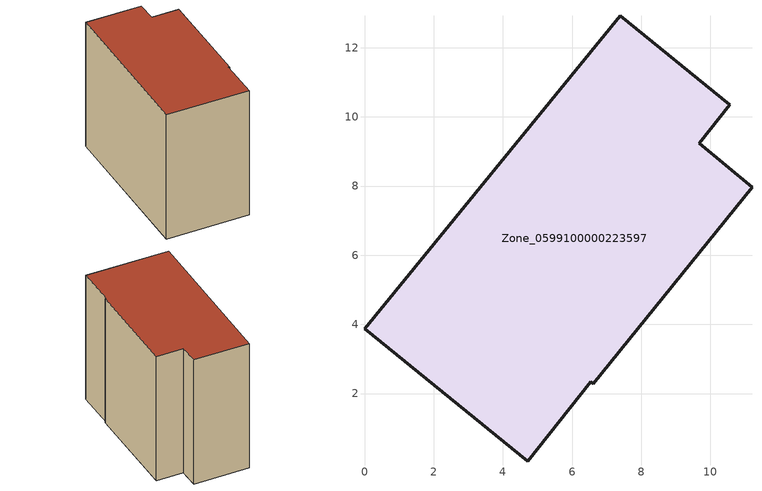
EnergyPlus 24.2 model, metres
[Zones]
Zone_0599100000223597
 floor ground (C_G): 6.54,2.34 4.71,0.04 0,3.88 7.39,12.93 10.55,10.35 9.67,9.23 11.2,7.97 6.61,2.28 z0
 wall outside (C_F): 7.39,12.93 0,3.88 4.71,0.04 6.54,2.34 6.61,2.28 11.2,7.97 9.67,9.23 10.55,10.35 7.39,12.93 z0:9.95
 roof outside (C_R): 6.61,2.28 11.2,7.97 9.67,9.23 10.55,10.35 7.39,12.93 0,3.88 4.71,0.04 6.54,2.34 z9.95
[BUILDING]
Pand.0599100000223597: North Axis=0; Terrain=City; Loads Convergence Tolerance Value=0.04; Temperature Convergence Tolerance Value=0.4; Solar Distribution=FullExterior; Maximum Number of Warmup Days=25; Minimum Number of Warmup Days=1
[Site:Location]
Rotterdam.The.Hague.AP_ZH_NLD Design_Conditions: Latitude=51.96; Longitude=4.45; Time Zone=1; Elevation=-4.5
[SITE:GROUNDTEMPERATURE:BUILDINGSURFACE]
18, 18, 18, 18, 18, 18, 18, 18, 18, 18, 18, 18
[MATERIAL] Thermal Absorptance=0.9; Solar Absorptance=0.7; Visible Absorptance=0.7
Name | Roughness | Thickness | Conductivity | Density | Specific Heat
G.TC.1946 | MediumSmooth | 0.15 | 1 | 540 | 1210
F.TC.1946 | Rough | 0.3 | 0.857143 | 1920 | 840
R.TC.1946 | MediumRough | 0.2 | 0.909091 | 1500 | 1000
[CONSTRUCTION]
C_G: G.TC.1946
C_F: F.TC.1946
C_R: R.TC.1946
[ZONE]
Zone_0599100000223597: Type=1; Multiplier=1; Ceiling Height=Autocalculate; Volume=Autocalculate; Floor Area=autocalculate; Part of Total Floor Area=Yes
[ZONEINFILTRATION:DESIGNFLOWRATE]
Infil_Zone_0599100000223597: Zone or ZoneList or Space or SpaceList=Zone_0599100000223597; Schedule=AlwaysOn; Design Flow Rate Calculation Method=Flow/Area; Flow Rate per Floor Area=0.003; Constant Term Coefficient=1; Temperature Term Coefficient=0; Velocity Term Coefficient=0; Velocity Squared Term Coefficient=0
[HVACTEMPLATE:ZONE:IDEALLOADSAIRSYSTEM]
Zone_0599100000223597: Maximum Heating Supply Air Temperature=50; Minimum Cooling Supply Air Temperature=13; Maximum Heating Supply Air Humidity Ratio=0.0156; Minimum Cooling Supply Air Humidity Ratio=0.0077; Heating Limit=NoLimit; Cooling Limit=NoLimit; Dehumidification Control Type=ConstantSensibleHeatRatio; Cooling Sensible Heat Ratio=0.7; Dehumidification Setpoint=60; Humidification Control Type=None; Humidification Setpoint=30; Outdoor Air Method=None; Outdoor Air Flow Rate per Person=0.00944; Outdoor Air Flow Rate per Zone Floor Area=0; Outdoor Air Flow Rate per Zone=0; Demand Controlled Ventilation Type=None; Outdoor Air Economizer Type=NoEconomizer; Heat Recovery Type=None; Sensible Heat Recovery Effectiveness=0.7; Latent Heat Recovery Effectiveness=0.65
[ZONECONTROL:THERMOSTAT]
ThermostatControl_Zone_0599100000223597: Zone or ZoneList=Zone_0599100000223597; Control Type Schedule=DualSetpointControlType; Control 1=Thermostat_Zone_0599100000223597; Temperature Difference Between Cutout And Setpoint=0
[THERMOSTATSETPOINT:DUALSETPOINT]
Thermostat_Zone_0599100000223597: Heating Setpoint Temperature Schedule=HeatingSetpoint_Zone_0599100000223597; Cooling Setpoint Temperature Schedule=CoolingSetpoint_Zone_0599100000223597
[SCHEDULE:COMPACT]
HeatingSetpoint_Zone_0599100000223597: Through: 12/31, For: AllDays, Until: 24:00, 21
CoolingSetpoint_Zone_0599100000223597: Through: 12/31, For: AllDays, Until: 24:00, 24
DualSetpointControlType: Through: 12/31, For: AllDays, Until: 24:00, 4
AlwaysOn: Through: 12/31, For: AllDays, Until: 24:00, 1
